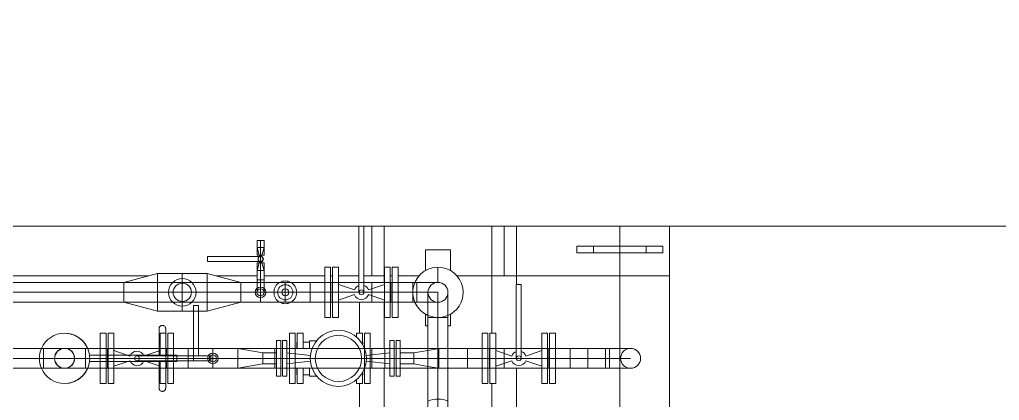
# Model space of a CAD drawing. Header units: inches. Extents: x -1128 to 651, y 96 to 845.
# Drawn here: x -1029.297 to -1026.622, y 733.066 to 734.107 of the extents above; entities that cross this region are included whole.
import ezdxf

# ---------------------------------------------------------------- set-up
doc = ezdxf.new("R2010")
doc.units = ezdxf.units.IN
doc.header["$MEASUREMENT"] = 0
doc.layers.add('Default', color=7, linetype='Continuous')
doc.layers.add('EQUIPMENT LAYOUT-EMBED 1_DWG$0$DwgTemplate', color=7, linetype='Continuous')
doc.layers.add('Layout', color=6, linetype='Continuous', lineweight=18)

# ---------------------------------------------------------------- blocks, each defined once
blk = doc.blocks.new('A$C55974CAD')
at = {"layer": 'Default', "color": 7, "lineweight": 0}
blk.add_point((60.7238, 4.6001), dxfattribs=at)
at = {"layer": 'EQUIPMENT LAYOUT-EMBED 1_DWG$0$DwgTemplate', "color": 7, "lineweight": 0}
for p, q in [((61, 22.4), (61, 0)), ((60.7698, 4.6701), (60.7698, 6.4256)), ((60.8302, 4.6701), (60.8302, 6.4256)), ((60.8, 6.357), (60.8, 4.6763)), ((60.5698, 6.0045), (60.5698, 5.7932)), ((60.6302, 6.0045), (60.6302, 5.7932)), ((60.6, 5.7932), (60.6, 5.9712)), ((60.6, 5.7936), (60.5698, 5.7936)), ((60.5698, 5.7936), (60.6, 5.7936)), ((60.5698, 5.7932), (60.6302, 5.7932)), ((60.5698, 5.7932), (60.5698, 5.6662)), ((60.6302, 5.7932), (60.5698, 5.7932)), ((60.6302, 5.7936), (60.6, 5.7936)), ((60.6, 5.7936), (60.6302, 5.7936)), ((60.6, 5.6662), (60.6, 5.7932)), ((60.6, 5.7932), (60.6, 5.7931)), ((60.6, 5.7931), (60.6, 5.7931)), ((60.6302, 5.7932), (60.6302, 5.6662)), ((60.5238, 5.73), (60.5238, 5.73)), ((60.5238, 5.73), (60.5238, 5.73)), ((60.5238, 5.7299), (60.5238, 5.7299)), ((60.5238, 5.7299), (60.5238, 5.7299)), ((60.6762, 5.73), (60.6762, 5.73)), ((60.6762, 5.73), (60.6762, 5.73)), ((60.6762, 5.7299), (60.6762, 5.7299)), ((60.6762, 5.7299), (60.6762, 5.7299)), ((60.6302, 5.6666), (60.5698, 5.6666)), ((60.5698, 5.6666), (60.6, 5.6666)), ((60.5698, 5.6662), (60.6302, 5.6662)), ((60.5698, 5.6662), (60.5698, 5.6662)), ((60.5698, 5.6662), (60.6, 5.6662)), ((60.5698, 5.6662), (60.5698, 5.6217)), ((60.6, 5.6666), (60.6302, 5.6666)), ((60.6, 5.6662), (60.6, 5.6662)), ((60.6, 5.6042), (60.6, 5.6662)), ((60.6, 5.6662), (60.6302, 5.6662)), ((60.6302, 5.6662), (60.6302, 5.6662)), ((60.6302, 5.6662), (60.6302, 5.6217)), ((60.59, 5.6042), (60.59, 5.6543)), ((60.61, 5.6042), (60.61, 5.6543)), ((60.5238, 5.6217), (60.6, 5.6217)), ((60.5238, 5.6217), (60.5238, 5.6042)), ((60.5238, 5.6042), (60.6, 5.6042)), ((60.5698, 5.6217), (60.5698, 5.6042)), ((60.5698, 5.6042), (60.5698, 5.5982)), ((60.59, 5.5997), (60.59, 5.6042)), ((60.6, 5.6217), (60.6762, 5.6217)), ((60.6, 5.5997), (60.6, 5.6042)), ((60.6, 5.6042), (60.6762, 5.6042)), ((60.61, 5.5997), (60.61, 5.6042)), ((60.6302, 5.6217), (60.6302, 5.6042)), ((60.6302, 5.6042), (60.6302, 5.5982)), ((60.6762, 5.6217), (60.6762, 5.6042)), ((60.6, 5.5982), (60.5238, 5.5982)), ((60.5238, 5.5807), (60.5238, 5.5982)), ((60.6, 5.5807), (60.5238, 5.5807)), ((60.6, 5.5997), (60.5698, 5.5997)), ((60.5704, 5.5982), (60.5698, 5.5997)), ((60.5698, 5.5982), (60.5698, 5.5807)), ((60.5698, 5.5807), (60.5698, 5.444)), ((60.5929, 5.5319), (60.5763, 5.5807)), ((60.59, 5.5403), (60.59, 5.5997)), ((60.6, 5.4219), (60.6, 5.5997)), ((60.6302, 5.5997), (60.6, 5.5997)), ((60.6762, 5.5982), (60.6, 5.5982)), ((60.6762, 5.5807), (60.6, 5.5807)), ((60.6071, 5.5319), (60.6237, 5.5807)), ((60.61, 5.5403), (60.61, 5.5997)), ((60.6296, 5.5982), (60.6302, 5.5997)), ((60.6302, 5.5982), (60.6302, 5.5807)), ((60.6302, 5.5807), (60.6302, 5.444)), ((60.6762, 5.5807), (60.6762, 5.5982)), ((60.7428, 5.4486), (60.7698, 5.5502)), ((60.7698, 5.5502), (60.8, 5.5502)), ((60.8, 5.5502), (60.7698, 5.5502)), ((60.8, 5.5502), (60.8302, 5.5502)), ((60.8302, 5.5502), (60.8, 5.5502)), ((60.8302, 5.5502), (60.8571, 5.4486)), ((60.59, 5.5307), (60.59, 5.5403)), ((60.59, 5.491), (60.59, 5.5307)), ((60.61, 5.5307), (60.61, 5.5403)), ((60.61, 5.491), (60.61, 5.5307)), ((60.5925, 5.4887), (60.5763, 5.441)), ((60.59, 5.4814), (60.59, 5.491)), ((60.5925, 5.287), (60.5925, 5.5108)), ((60.6075, 5.287), (60.6075, 5.5108)), ((60.6075, 5.4887), (60.6237, 5.441)), ((60.61, 5.4814), (60.61, 5.491)), ((60.59, 5.4219), (60.59, 5.4814)), ((60.61, 5.4219), (60.61, 5.4814)), ((60.5238, 5.441), (60.5925, 5.441)), ((60.5238, 5.441), (60.5238, 5.4235)), ((60.5698, 5.444), (60.5698, 5.4235)), ((60.5773, 5.444), (60.59, 5.444)), ((60.6075, 5.441), (60.6762, 5.441)), ((60.61, 5.444), (60.6227, 5.444)), ((60.6302, 5.444), (60.6302, 5.4235)), ((60.6762, 5.441), (60.6762, 5.4235)), ((60.7428, 5.4486), (60.7698, 5.4486)), ((60.7698, 5.4486), (60.7428, 5.4486)), ((60.7428, 5.4486), (60.7428, 5.3736)), ((60.7698, 5.4486), (60.8, 5.4486)), ((60.8302, 5.4486), (60.7698, 5.4486)), ((60.8, 5.4486), (60.8302, 5.4486)), ((60.8302, 5.4486), (60.8571, 5.4486)), ((60.8571, 5.4486), (60.8302, 5.4486)), ((60.8571, 5.4486), (60.8571, 5.3736)), ((60.5238, 5.4235), (60.5925, 5.4235)), ((60.5925, 5.4175), (60.5238, 5.4175)), ((60.5238, 5.4), (60.5238, 5.4175)), ((60.5925, 5.4), (60.5238, 5.4)), ((60.5698, 5.4235), (60.5698, 5.4175)), ((60.5704, 5.4235), (60.5698, 5.4219)), ((60.5698, 5.4219), (60.5925, 5.4219)), ((60.5698, 5.4175), (60.5698, 5.4)), ((60.5698, 5.3555), (60.5698, 5.4)), ((60.59, 5.4175), (60.59, 5.4219)), ((60.59, 5.3899), (60.59, 5.4175)), ((60.6, 5.4175), (60.5925, 5.4175)), ((60.6, 5.4), (60.5925, 5.4)), ((60.6, 5.4175), (60.6, 5.4219)), ((60.6, 5.4175), (60.6, 5.3555)), ((60.6075, 5.4175), (60.6, 5.4175)), ((60.6075, 5.4), (60.6, 5.4)), ((60.6075, 5.4235), (60.6762, 5.4235)), ((60.6075, 5.4219), (60.6302, 5.4219)), ((60.6762, 5.4175), (60.6075, 5.4175)), ((60.6762, 5.4), (60.6075, 5.4)), ((60.61, 5.4175), (60.61, 5.4219)), ((60.61, 5.3899), (60.61, 5.4175)), ((60.6296, 5.4235), (60.6302, 5.4219)), ((60.6302, 5.4235), (60.6302, 5.4175)), ((60.6302, 5.4175), (60.6302, 5.4)), ((60.6302, 5.3555), (60.6302, 5.4)), ((60.6762, 5.4), (60.6762, 5.4175)), ((60.8571, 5.3736), (60.7428, 5.3736)), ((60.7428, 5.3736), (60.7428, 5.34)), ((60.8571, 5.3736), (60.8571, 5.2986)), ((60.5925, 5.3555), (60.5698, 5.3555)), ((60.5698, 5.3555), (60.5698, 5.281)), ((60.5925, 5.3555), (60.5698, 5.3555)), ((60.6075, 5.3555), (60.5925, 5.3555)), ((60.6, 5.3555), (60.5925, 5.3555)), ((60.5925, 5.34), (60.6075, 5.34)), ((60.6, 5.287), (60.6, 5.3555)), ((60.6075, 5.3555), (60.6, 5.3555)), ((60.6302, 5.3555), (60.6075, 5.3555)), ((60.6302, 5.3555), (60.6075, 5.3555)), ((60.6302, 5.34), (60.6075, 5.34)), ((60.6302, 5.3555), (60.6302, 5.281)), ((60.76, 5.34), (60.6302, 5.34)), ((60.7428, 5.34), (60.7428, 5.325)), ((60.76, 5.34), (60.76, 5.325)), ((60.6302, 5.325), (60.6075, 5.325)), ((60.76, 5.325), (60.6302, 5.325)), ((60.7428, 5.325), (60.7428, 5.2986)), ((60.6302, 5.281), (60.5698, 5.281)), ((60.5698, 5.281), (60.5698, 5.206)), ((60.6, 5.287), (60.5925, 5.287)), ((60.6, 5.281), (60.6, 5.287)), ((60.6075, 5.287), (60.6, 5.287)), ((60.6, 5.206), (60.6, 5.281)), ((60.6, 5.281), (60.6, 5.281)), ((60.6, 5.281), (60.6, 5.281)), ((60.6302, 5.281), (60.6302, 5.206)), ((60.7698, 5.2986), (60.7428, 5.2986)), ((60.7698, 5.2986), (60.7428, 5.2986)), ((60.7698, 5.197), (60.7428, 5.2986)), ((60.8302, 5.2986), (60.7698, 5.2986)), ((60.8, 5.2986), (60.7698, 5.2986)), ((60.8302, 5.2986), (60.8, 5.2986)), ((60.8571, 5.2986), (60.8302, 5.2986)), ((60.8571, 5.2986), (60.8302, 5.2986)), ((60.8571, 5.2986), (60.8302, 5.197)), ((60.8932, 5.297), (60.9007, 5.297)), ((60.8932, 5.297), (60.8932, 5.137)), ((60.9007, 5.297), (60.9082, 5.297)), ((60.9082, 5.297), (60.9082, 5.137)), ((60.6302, 5.206), (60.5698, 5.206)), ((60.5698, 5.206), (60.5698, 5.0887)), ((60.6, 5.206), (60.5698, 5.206)), ((60.5833, 5.1298), (60.5698, 5.206)), ((60.6, 5.206), (60.6, 5.1298)), ((60.6302, 5.206), (60.6, 5.206)), ((60.6302, 5.206), (60.6167, 5.1298)), ((60.6302, 5.206), (60.6302, 5.0887)), ((60.8, 5.197), (60.7698, 5.197)), ((60.8302, 5.197), (60.7698, 5.197)), ((60.8302, 5.197), (60.8, 5.197)), ((60.5833, 5.1298), (60.6, 5.1298)), ((60.5833, 5.1298), (60.5833, 5.0887)), ((60.6, 5.1298), (60.5833, 5.1298)), ((60.6, 5.0759), (60.6, 5.1298)), ((60.6, 5.1298), (60.6167, 5.1298)), ((60.6167, 5.1298), (60.6, 5.1298)), ((60.6167, 5.1298), (60.6167, 5.0887)), ((60.8302, 5.137), (60.7698, 5.137)), ((60.8302, 5.1476), (60.8, 5.1476)), ((60.8, 5.137), (60.8302, 5.137)), ((60.8381, 5.1476), (60.8302, 5.1476)), ((60.8302, 5.137), (60.8381, 5.137)), ((60.8381, 5.1476), (60.8381, 5.137)), ((60.8381, 5.1263), (60.8381, 5.1476)), ((60.8889, 5.1476), (60.8381, 5.1476)), ((60.8381, 5.137), (60.8381, 5.137)), ((60.8381, 5.137), (60.8381, 5.137)), ((60.8381, 5.137), (60.8381, 5.1263)), ((60.8381, 5.137), (60.8659, 5.137)), ((60.8659, 5.1476), (60.8659, 5.1263)), ((60.8889, 5.1406), (60.8659, 5.1476)), ((60.8659, 5.137), (60.8889, 5.137)), ((60.8889, 5.1333), (60.8659, 5.1263)), ((60.8889, 5.1263), (60.8889, 5.1476)), ((60.8924, 5.1395), (60.8889, 5.1406)), ((60.8889, 5.137), (60.9125, 5.137)), ((60.8924, 5.1344), (60.8889, 5.1333)), ((60.909, 5.1395), (60.9125, 5.1406)), ((60.909, 5.1344), (60.9125, 5.1333)), ((60.9125, 5.1476), (60.9125, 5.137)), ((60.9569, 5.1476), (60.9125, 5.1476)), ((60.9125, 5.1406), (60.9355, 5.1476)), ((60.9355, 5.137), (60.9125, 5.137)), ((60.9125, 5.137), (60.9125, 5.137)), ((60.9125, 5.137), (60.9125, 5.137)), ((60.9125, 5.137), (60.9125, 5.1263)), ((60.9125, 5.1333), (60.9355, 5.1263)), ((60.9355, 5.137), (60.9355, 5.1476)), ((60.9569, 5.137), (60.9355, 5.137)), ((60.9355, 5.1263), (60.9355, 5.137)), ((60.9569, 5.1476), (60.9569, 5.137)), ((60.9569, 5.137), (60.9569, 5.1263)), ((60.8, 5.1263), (60.8302, 5.1263)), ((60.8302, 5.1263), (60.8381, 5.1263)), ((60.8889, 5.1263), (60.8381, 5.1263)), ((60.9569, 5.1263), (60.9125, 5.1263)), ((60.546, 5.0887), (60.6, 5.0887)), ((60.546, 5.0887), (60.546, 5.0759)), ((60.546, 5.0759), (60.6, 5.0759)), ((60.5698, 5.0937), (60.6302, 5.0937)), ((60.5698, 5.0937), (60.6, 5.0937)), ((60.5698, 5.0887), (60.5698, 5.0759)), ((60.5698, 5.0759), (60.5698, 5.07)), ((60.5698, 5.07), (60.5698, 5.0572)), ((60.6, 5.0937), (60.6302, 5.0937)), ((60.6, 5.0887), (60.654, 5.0887)), ((60.6, 5.07), (60.6, 5.0759)), ((60.6, 5.0759), (60.654, 5.0759)), ((60.6, 4.733), (60.6, 5.07)), ((60.6302, 5.0887), (60.6302, 5.0759)), ((60.6302, 5.0759), (60.6302, 5.07)), ((60.6302, 5.07), (60.6302, 5.0572)), ((60.654, 5.0887), (60.654, 5.0759)), ((60.5238, 5.0493), (60.5698, 5.0493)), ((60.5238, 5.0493), (60.5238, 5.0317)), ((60.5698, 5.0572), (60.5698, 4.981)), ((60.5698, 5.0493), (60.6, 5.0493)), ((60.6, 5.0493), (60.6302, 5.0493)), ((60.6302, 5.0572), (60.6302, 4.981)), ((60.6302, 5.0493), (60.6762, 5.0493)), ((60.6762, 5.0493), (60.6762, 5.0317)), ((60.8302, 5.062), (60.7698, 5.062)), ((60.5238, 5.0317), (60.5698, 5.0317)), ((60.5698, 5.0317), (60.6, 5.0317)), ((60.6, 5.0317), (60.6302, 5.0317)), ((60.6302, 5.0317), (60.6762, 5.0317)), ((60.5698, 4.981), (60.5698, 4.822)), ((60.6302, 4.981), (60.6302, 4.822)), ((60.7698, 4.987), (60.8, 4.987)), ((60.8302, 4.987), (60.7698, 4.987)), ((60.8, 4.987), (60.8302, 4.987)), ((60.7238, 4.9425), (60.7698, 4.9425)), ((60.7238, 4.9425), (60.7238, 4.925)), ((60.7238, 4.925), (60.7698, 4.925)), ((60.7698, 4.9425), (60.8, 4.9425)), ((60.7698, 4.925), (60.8, 4.925)), ((60.8, 4.9425), (60.8302, 4.9425)), ((60.8, 4.925), (60.8302, 4.925)), ((60.8302, 4.9425), (60.8762, 4.9425)), ((60.8302, 4.925), (60.8762, 4.925)), ((60.8762, 4.9425), (60.8762, 4.925)), ((60.7698, 4.919), (60.7238, 4.919)), ((60.7238, 4.9015), (60.7238, 4.919)), ((60.7698, 4.9015), (60.7238, 4.9015)), ((60.8, 4.9205), (60.7698, 4.9205)), ((60.7704, 4.919), (60.7698, 4.9205)), ((60.8, 4.919), (60.7698, 4.919)), ((60.8, 4.9015), (60.7698, 4.9015)), ((60.7929, 4.8527), (60.7763, 4.9015)), ((60.8302, 4.9205), (60.8, 4.9205)), ((60.8302, 4.919), (60.8, 4.919)), ((60.8302, 4.9015), (60.8, 4.9015)), ((60.8071, 4.8527), (60.8237, 4.9015)), ((60.8296, 4.919), (60.8302, 4.9205)), ((60.8762, 4.919), (60.8302, 4.919)), ((60.8762, 4.9015), (60.8302, 4.9015)), ((60.8762, 4.9015), (60.8762, 4.919)), ((60.8, 4.8391), (60.8302, 4.8391)), ((60.8302, 4.8391), (61, 4.8391)), ((61, 4.8316), (61, 4.8391)), ((60.5677, 4.8228), (60.5238, 4.8228)), ((60.5238, 4.8053), (60.5238, 4.8228)), ((60.5698, 4.8053), (60.5238, 4.8053)), ((60.6, 4.8228), (60.5677, 4.8228)), ((60.5698, 4.822), (60.5698, 4.7458)), ((60.6, 4.8053), (60.5698, 4.8053)), ((60.6323, 4.8228), (60.6, 4.8228)), ((60.6302, 4.8053), (60.6, 4.8053)), ((60.6302, 4.822), (60.6302, 4.7458)), ((60.6762, 4.8053), (60.6302, 4.8053)), ((60.6762, 4.8228), (60.6323, 4.8228)), ((60.6762, 4.8053), (60.6762, 4.8228)), ((60.7929, 4.8106), (60.7763, 4.7618)), ((60.8, 4.8241), (60.8302, 4.8241)), ((60.8071, 4.8106), (60.8237, 4.7618)), ((60.8302, 4.8241), (61, 4.8241)), ((61, 4.8241), (61, 4.8316)), ((60.5698, 4.7609), (60.6302, 4.7609)), ((60.6, 4.7609), (60.5698, 4.7609)), ((60.5698, 4.7458), (60.5698, 4.733)), ((60.6302, 4.7609), (60.6, 4.7609)), ((60.6302, 4.7458), (60.6302, 4.733)), ((60.7238, 4.7618), (60.7698, 4.7618)), ((60.7238, 4.7618), (60.7238, 4.7443)), ((60.7238, 4.7443), (60.7698, 4.7443)), ((60.7698, 4.7618), (60.8, 4.7618)), ((60.7698, 4.7443), (60.8, 4.7443)), ((60.7704, 4.7443), (60.7698, 4.7427)), ((60.8, 4.7618), (60.8302, 4.7618)), ((60.8, 4.7443), (60.8302, 4.7443)), ((60.8296, 4.7443), (60.8302, 4.7427)), ((60.8302, 4.7618), (60.8762, 4.7618)), ((60.8302, 4.7443), (60.8762, 4.7443)), ((60.8762, 4.7618), (60.8762, 4.7443)), ((60.6, 4.727), (60.546, 4.727)), ((60.546, 4.7143), (60.546, 4.727)), ((60.6, 4.7143), (60.546, 4.7143)), ((60.5698, 4.733), (60.5698, 4.727)), ((60.5698, 4.727), (60.5698, 4.7143)), ((60.5698, 4.7143), (60.5698, 4.6303)), ((60.5833, 4.6732), (60.5833, 4.7143)), ((60.6, 4.727), (60.6, 4.733)), ((60.6, 4.727), (60.6, 4.6732)), ((60.654, 4.727), (60.6, 4.727)), ((60.654, 4.7143), (60.6, 4.7143)), ((60.6167, 4.6732), (60.6167, 4.7143)), ((60.6302, 4.733), (60.6302, 4.727)), ((60.6302, 4.727), (60.6302, 4.7143)), ((60.6302, 4.7143), (60.6302, 4.6303)), ((60.654, 4.7143), (60.654, 4.727)), ((60.7698, 4.7383), (60.7238, 4.7383)), ((60.7238, 4.7208), (60.7238, 4.7383)), ((60.7698, 4.7208), (60.7238, 4.7208)), ((60.7698, 4.7427), (60.8302, 4.7427)), ((60.8, 4.7383), (60.7698, 4.7383)), ((60.8, 4.7208), (60.7698, 4.7208)), ((60.8302, 4.7383), (60.8, 4.7383)), ((60.8302, 4.7208), (60.8, 4.7208)), ((60.8762, 4.7383), (60.8302, 4.7383)), ((60.8762, 4.7208), (60.8302, 4.7208)), ((60.8762, 4.7208), (60.8762, 4.7383)), ((60.5757, 4.6303), (60.5833, 4.6732)), ((60.6, 4.6732), (60.5833, 4.6732)), ((60.5833, 4.6732), (60.6, 4.6732)), ((60.6167, 4.6732), (60.6, 4.6732)), ((60.6, 4.6303), (60.6, 4.6732)), ((60.6, 4.6732), (60.6167, 4.6732)), ((60.6167, 4.6732), (60.6243, 4.6303)), ((60.7698, 4.6763), (60.8, 4.6763)), ((60.8, 4.6763), (60.7698, 4.6763)), ((60.7698, 4.6636), (60.7698, 4.6701)), ((60.7698, 4.6636), (60.8, 4.6636)), ((60.7698, 4.6636), (60.7698, 4.6636)), ((60.8302, 4.6636), (60.7698, 4.6636)), ((60.7698, 4.6001), (60.7698, 4.6636)), ((60.8, 4.6763), (60.8, 4.6636)), ((60.8, 4.6763), (60.8302, 4.6763)), ((60.8302, 4.6763), (60.8, 4.6763)), ((60.8, 4.6636), (60.8302, 4.6636)), ((60.8, 4.6636), (60.8, 4.6636)), ((60.8, 4.6636), (60.8, 4.6001)), ((60.8302, 4.6636), (60.8302, 4.6701)), ((60.8302, 4.6636), (60.8302, 4.6636)), ((60.8302, 4.6001), (60.8302, 4.6636)), ((60.7238, 4.6303), (59.9762, 4.6303)), ((60.5698, 4.597), (60.5757, 4.6303)), ((60.5698, 4.6303), (60.5698, 4.597)), ((60.6, 4.597), (60.6, 4.6303)), ((60.6243, 4.6303), (60.6302, 4.597)), ((60.6302, 4.6303), (60.6302, 4.597)), ((60.7238, 4.6303), (60.7238, 4.5699)), ((60.7238, 4.6303), (60.8, 4.6303)), ((60.7238, 4.6001), (60.7238, 4.6303)), ((59.9762, 4.6001), (60.7238, 4.6001)), ((60.6, 4.597), (60.5698, 4.597)), ((60.5698, 4.597), (60.5698, 4.5699)), ((60.5698, 4.597), (60.6, 4.597)), ((60.6, 4.5699), (60.6, 4.597)), ((60.6302, 4.597), (60.6, 4.597)), ((60.6, 4.597), (60.6302, 4.597)), ((60.6302, 4.597), (60.6302, 4.5699)), ((60.7238, 4.6001), (60.7238, 4.6001)), ((60.7238, 4.6001), (60.7238, 4.6001)), ((60.7238, 4.6001), (60.8, 4.6001)), ((60.7238, 4.5699), (60.7238, 4.6001)), ((60.7238, 4.5699), (59.9762, 4.5699)), ((60.5698, 4.5699), (60.5698, 4.5109)), ((60.6, 4.5109), (60.6, 4.5699)), ((60.6302, 4.5699), (60.6302, 4.5109)), ((60.8, 4.5699), (60.7238, 4.5699)), ((60.6, 4.5109), (60.5698, 4.5109)), ((60.5698, 4.5109), (60.6, 4.5109)), ((60.5698, 4.5109), (60.5698, 4.4664)), ((60.6302, 4.5109), (60.6, 4.5109)), ((60.6, 4.4489), (60.6, 4.5109)), ((60.6, 4.5109), (60.6302, 4.5109)), ((60.6302, 4.5109), (60.6302, 4.4664)), ((60.5238, 4.4664), (60.6, 4.4664)), ((60.5238, 4.4664), (60.5238, 4.4489)), ((60.5238, 4.4489), (60.6, 4.4489)), ((60.5698, 4.4664), (60.5698, 4.4489)), ((60.5698, 4.4489), (60.5698, 4.4429)), ((60.6, 4.4664), (60.6762, 4.4664)), ((60.6, 4.4444), (60.6, 4.4489)), ((60.6, 4.4489), (60.6762, 4.4489)), ((60.6302, 4.4664), (60.6302, 4.4489)), ((60.6302, 4.4489), (60.6302, 4.4429)), ((60.6762, 4.4664), (60.6762, 4.4489)), ((60.6, 4.4429), (60.5238, 4.4429)), ((60.5238, 4.4254), (60.5238, 4.4429)), ((60.6, 4.4254), (60.5238, 4.4254)), ((60.6, 4.4444), (60.5698, 4.4444)), ((60.5704, 4.4429), (60.5698, 4.4444)), ((60.5698, 4.4429), (60.5698, 4.4254)), ((60.5698, 4.4254), (60.5698, 4.2857)), ((60.5929, 4.3766), (60.5763, 4.4254)), ((60.6, 4.2666), (60.6, 4.4444)), ((60.6302, 4.4444), (60.6, 4.4444)), ((60.6762, 4.4429), (60.6, 4.4429)), ((60.6762, 4.4254), (60.6, 4.4254)), ((60.6071, 4.3766), (60.6237, 4.4254)), ((60.6296, 4.4429), (60.6302, 4.4444)), ((60.6302, 4.4429), (60.6302, 4.4254)), ((60.6302, 4.4254), (60.6302, 4.363)), ((60.6762, 4.4254), (60.6762, 4.4429)), ((60.8238, 4.363), (60.6, 4.363)), ((60.6302, 4.363), (60.6302, 4.348)), ((60.8238, 4.363), (60.8238, 4.3555)), ((60.5929, 4.3345), (60.5763, 4.2857)), ((60.8238, 4.348), (60.6, 4.348)), ((60.6071, 4.3345), (60.6237, 4.2857)), ((60.6302, 4.348), (60.6302, 4.2857)), ((60.8238, 4.3555), (60.8238, 4.348)), ((60.5238, 4.2857), (60.6, 4.2857)), ((60.5238, 4.2857), (60.5238, 4.2682)), ((60.5698, 4.2857), (60.5698, 4.2682)), ((60.6, 4.2857), (60.6762, 4.2857)), ((60.6302, 4.2857), (60.6302, 4.2682)), ((60.6762, 4.2857), (60.6762, 4.2682)), ((60.5238, 4.2682), (60.6, 4.2682)), ((60.6, 4.2622), (60.5238, 4.2622)), ((60.5238, 4.2447), (60.5238, 4.2622)), ((60.6, 4.2447), (60.5238, 4.2447)), ((60.5704, 4.2682), (60.5698, 4.2666)), ((60.5698, 4.2682), (60.5698, 4.2622)), ((60.5698, 4.2666), (60.6302, 4.2666)), ((60.5698, 4.2622), (60.5698, 4.2447)), ((60.5698, 4.2002), (60.5698, 4.2447)), ((60.6, 4.2682), (60.6762, 4.2682)), ((60.6, 4.2622), (60.6, 4.2666)), ((60.6, 4.2622), (60.6, 4.2002)), ((60.6762, 4.2622), (60.6, 4.2622)), ((60.6762, 4.2447), (60.6, 4.2447)), ((60.6296, 4.2682), (60.6302, 4.2666)), ((60.6302, 4.2682), (60.6302, 4.2622)), ((60.6302, 4.2622), (60.6302, 4.2447)), ((60.6302, 4.2002), (60.6302, 4.2447)), ((60.6762, 4.2447), (60.6762, 4.2622)), ((60.6302, 4.2002), (60.5698, 4.2002)), ((60.5698, 4.2002), (60.5698, 4.0936)), ((60.6, 4.2002), (60.5698, 4.2002)), ((60.6, 4.0936), (60.6, 4.2002)), ((60.6302, 4.2002), (60.6, 4.2002)), ((60.6302, 4.2002), (60.6302, 4.0936)), ((60.6302, 4.0936), (60.5698, 4.0936)), ((60.5698, 4.0936), (60.6302, 4.0936)), ((60.5698, 4.0174), (60.5698, 4.0936)), ((60.6, 4.0936), (60.6, 4.0936)), ((60.6, 4.0936), (60.6, 4.0936)), ((60.6, 4.0174), (60.6, 4.0936)), ((60.6302, 4.0936), (60.6302, 4.0174)), ((60.6302, 4.0809), (60.5698, 4.0809)), ((60.6302, 4.0809), (60.5698, 4.0809))]:
    blk.add_line(p, q, dxfattribs=at)
at = {"layer": 'EQUIPMENT LAYOUT-EMBED 1_DWG$0$DwgTemplate', "color": 1, "lineweight": 0}
for p, q in [((61, 8.2), (61, 4.8391)), ((60.85, 6.2949), (60.85, 5.4755)), ((60.85, 5.2716), (60.85, 5.1476)), ((60.85, 5.1263), (60.85, 4.9425)), ((60.85, 4.925), (60.85, 4.919)), ((60.85, 4.9015), (60.85, 4.8391)), ((60.5238, 4.8376), (60.4308, 4.8376)), ((60.7698, 4.8376), (60.6762, 4.8376)), ((60.85, 4.8241), (60.85, 4.7618)), ((61, 4.8241), (61, 3.9)), ((61, 4.8241), (61, 4.7626)), ((60.5698, 4.7626), (60.4308, 4.7626)), ((60.7698, 4.7626), (60.6302, 4.7626)), ((61, 4.7626), (60.8302, 4.7626)), ((60.85, 4.7443), (60.85, 4.7383)), ((60.85, 4.7208), (60.85, 4.6576)), ((60.6986, 4.6303), (60.6986, 4.6376)), ((60.7337, 4.6376), (60.6986, 4.6376)), ((60.9289, 4.6376), (60.8663, 4.6376)), ((60.9289, 4.6376), (60.9289, 4.5626)), ((60.6986, 4.5626), (60.6986, 4.5699)), ((60.7337, 4.5626), (60.6986, 4.5626)), ((60.85, 4.5426), (60.85, 3.9)), ((60.9289, 4.5626), (60.8663, 4.5626)), ((60.5238, 4.4376), (60.1414, 4.4376)), ((61, 4.4376), (60.6762, 4.4376)), ((61, 4.4376), (61, 4.3626)), ((60.5698, 4.3626), (60.0681, 4.3626)), ((61, 4.3626), (60.8238, 4.3626)), ((60.3196, 4.05), (60.5698, 4.05)), ((60.5698, 4.05), (60.6302, 4.05)), ((60.6302, 4.05), (60.9196, 4.05)), ((60.9196, 4.05), (60.9396, 4.05)), ((60.9396, 4.05), (61, 4.05)), ((61, 4.05), (61, 3.9)), ((61, 3.9), (59.6, 3.9)), ((61, 3.9), (60.85, 3.9))]:
    blk.add_line(p, q, dxfattribs=at)
at = {"layer": 'EQUIPMENT LAYOUT-EMBED 1_DWG$0$DwgTemplate', "color": 5, "lineweight": 0}
for p, q in [((60.6, 5.07), (60.546, 5.07)), ((60.546, 5.0572), (60.546, 5.07)), ((60.654, 5.07), (60.6, 5.07)), ((60.654, 5.0572), (60.654, 5.07)), ((60.6, 5.0572), (60.546, 5.0572)), ((60.591, 4.986), (60.5835, 5.0572)), ((60.654, 5.0572), (60.6, 5.0572)), ((60.609, 4.986), (60.6165, 5.0572)), ((60.5698, 5.0258), (60.5238, 5.0258)), ((60.5238, 5.0083), (60.5238, 5.0258)), ((60.5698, 5.0273), (60.5505, 5.0273)), ((60.5505, 5.0258), (60.5505, 5.0273)), ((60.6495, 5.0273), (60.6302, 5.0273)), ((60.6762, 5.0258), (60.6302, 5.0258)), ((60.6495, 5.0258), (60.6495, 5.0273)), ((60.6762, 5.0083), (60.6762, 5.0258)), ((60.5698, 5.0083), (60.5238, 5.0083)), ((60.5465, 4.9675), (60.5465, 4.9888)), ((60.5465, 4.9888), (60.5698, 4.9888)), ((60.5505, 4.9888), (60.5505, 5.0083)), ((60.6762, 5.0083), (60.6302, 5.0083)), ((60.6302, 4.9888), (60.6535, 4.9888)), ((60.6495, 4.9888), (60.6495, 5.0083)), ((60.6535, 4.9675), (60.6535, 4.9888)), ((60.5238, 4.8463), (60.5353, 4.8463)), ((60.5238, 4.8463), (60.5238, 4.8288)), ((60.6647, 4.8463), (60.6762, 4.8463)), ((60.6762, 4.8463), (60.6762, 4.8288)), ((60.5238, 4.8288), (60.5559, 4.8288)), ((60.5505, 4.8273), (60.5505, 4.8288)), ((60.5585, 4.8273), (60.5505, 4.8273)), ((60.591, 4.817), (60.5835, 4.7458)), ((60.609, 4.817), (60.6165, 4.7458)), ((60.6495, 4.8273), (60.6415, 4.8273)), ((60.6441, 4.8288), (60.6762, 4.8288)), ((60.6495, 4.8273), (60.6495, 4.8288)), ((60.546, 4.7458), (60.6, 4.7458)), ((60.546, 4.7458), (60.546, 4.733)), ((60.6, 4.7458), (60.654, 4.7458)), ((60.654, 4.7458), (60.654, 4.733)), ((60.546, 4.733), (60.6, 4.733)), ((60.6, 4.733), (60.654, 4.733)), ((60.9196, 4.18), (60.9196, 4.13)), ((60.9196, 4.18), (60.9196, 4.13)), ((60.9396, 4.18), (60.9196, 4.18)), ((60.9196, 4.18), (60.9396, 4.18)), ((60.9396, 4.13), (60.9396, 4.18)), ((60.9396, 4.18), (60.9396, 4.13)), ((60.9196, 4.13), (60.9396, 4.13)), ((60.9396, 4.13), (60.9196, 4.13)), ((60.9196, 3.97), (60.9196, 4.13)), ((60.9196, 4.13), (60.9196, 3.97)), ((60.9396, 4.13), (60.9196, 4.13)), ((60.9396, 4.13), (60.9396, 3.97)), ((60.9396, 4.13), (60.9396, 3.97)), ((60.9396, 3.97), (60.9196, 3.97)), ((60.9196, 3.97), (60.9396, 3.97)), ((60.9196, 3.97), (60.9196, 3.92)), ((60.9196, 3.92), (60.9196, 3.97)), ((60.9396, 3.97), (60.9196, 3.97)), ((60.9396, 3.92), (60.9396, 3.97)), ((60.9396, 3.92), (60.9396, 3.97)), ((60.9196, 3.92), (60.9396, 3.92)), ((60.9396, 3.92), (60.9196, 3.92))]:
    blk.add_line(p, q, dxfattribs=at)
at = {"layer": 'EQUIPMENT LAYOUT-EMBED 1_DWG$0$DwgTemplate', "color": 9, "lineweight": 0}
for p, q in [((61, 4.8391), (61, 4.8376)), ((60.6302, 4.8001), (60.5698, 4.8001)), ((60.8302, 4.8001), (60.7698, 4.8001)), ((61, 4.8001), (60.85, 4.8001)), ((60.8762, 4.6001), (60.8302, 4.6001)), ((60.6302, 4.4001), (60.5698, 4.4001)), ((61, 4.4001), (60.85, 4.4001))]:
    blk.add_line(p, q, dxfattribs=at)
at = {"layer": 'EQUIPMENT LAYOUT-EMBED 1_DWG$0$DwgTemplate', "color": 3, "lineweight": 0}
blk.add_line((60.6302, 4.1469), (60.5698, 4.1469), dxfattribs=at)
at = {"layer": 'EQUIPMENT LAYOUT-EMBED 1_DWG$0$DwgTemplate', "color": 7, "lineweight": 0}
for centre, radius in [((60.6, 5.7301), 0.0302), ((60.6, 5.73), 0.0302), ((60.6, 5.7299), 0.0302), ((60.6, 5.7298), 0.0302), ((60.6, 5.7297), 0.0302), ((60.6, 5.5108), 0.0075), ((60.8, 5.3736), 0.0278), ((60.6, 5.281), 0.016), ((60.6, 5.281), 0.0107), ((60.8, 5.137), 0.016), ((60.8, 5.137), 0.0107), ((60.9007, 5.137), 0.0075), ((60.8, 5.062), 0.023), ((60.8, 5.062), 0.0107), ((60.8, 4.8316), 0.0075), ((60.6, 4.3555), 0.0075)]:
    blk.add_circle(centre, radius, dxfattribs=at)
at = {"layer": 'EQUIPMENT LAYOUT-EMBED 1_DWG$0$DwgTemplate', "color": 5, "lineweight": 0}
for radius in [0.085, 0.07]:
    blk.add_circle((60.6, 4.9015), radius, dxfattribs=at)
at = {"layer": 'EQUIPMENT LAYOUT-EMBED 1_DWG$0$DwgTemplate', "color": 7, "lineweight": 0}
for centre, radius, start, end in [((60.6, 5.73), 0.0762, 113.318, 180), ((60.6, 5.73), 0.0762, 113.318, 180.0489), ((60.6, 5.73), 0.0762, 113.318, 180.0018), ((60.6, 5.73), 0.0762, 113.318, 180), ((60.6, 5.7299), 0.0762, 113.318, 180), ((60.6, 5.7299), 0.0762, 113.318, 180.0018), ((60.6, 5.7299), 0.0762, 113.318, 180), ((60.6, 5.7299), 0.0762, 113.318, 246.682), ((60.6, 5.73), 0.0762, 66.682, 113.318), ((60.6, 5.73), 0.0762, 66.682, 113.318), ((60.6, 5.73), 0.0762, 66.682, 113.318), ((60.6, 5.73), 0.0762, 66.682, 113.318), ((60.6, 5.7299), 0.0762, 66.682, 113.318), ((60.6, 5.7299), 0.0762, 66.682, 113.318), ((60.6, 5.7299), 0.0762, 66.682, 113.318), ((60.6, 5.7299), 0.0762, 66.682, 113.318), ((60.6, 5.73), 0.0762, 0, 66.682), ((60.6, 5.73), 0.0762, 359.9511, 66.682), ((60.6, 5.73), 0.0762, 359.9982, 66.682), ((60.6, 5.73), 0.0762, 0, 66.682), ((60.6, 5.7299), 0.0762, 0, 66.682), ((60.6, 5.7299), 0.0762, 359.9982, 66.682), ((60.6, 5.7299), 0.0762, 0, 66.682), ((60.6, 5.7299), 0.0762, 293.318, 66.682), ((60.6, 5.7299), 0.0302, 0, 180), ((60.6, 5.7298), 0.0302, 0, 180), ((60.6, 5.73), 0.0762, 180.0018, 270), ((60.6, 5.7299), 0.0762, 180.0018, 270), ((60.6, 5.7298), 0.0302, 180.205, 359.795), ((60.6, 5.73), 0.0762, 270, 359.9982), ((60.6, 5.7299), 0.0762, 270, 359.9982), ((60.6, 5.7299), 0.0762, 246.682, 270), ((60.6, 5.7299), 0.0762, 270, 293.318), ((60.6, 5.5108), 0.0222, 108.7413, 250.2779), ((60.6, 5.5108), 0.0222, 289.7221, 71.2587), ((60.8, 5.3736), 0.0417, 136.3013, 223.6987), ((60.8, 5.3736), 0.0417, 90, 136.3013), ((60.8, 5.3736), 0.0417, 43.6987, 90), ((60.8, 5.3736), 0.0417, 316.3013, 43.6987), ((60.8, 5.3736), 0.0417, 223.6987, 316.3013), ((60.9007, 5.137), 0.0087, 149.5553, 162.9561), ((60.9007, 5.137), 0.0087, 197.0439, 270), ((60.9007, 5.137), 0.0087, 270, 342.9561), ((60.9007, 5.137), 0.0087, 17.0439, 30.4447), ((60.8, 5.062), 0.0345, 151.0177, 208.9823), ((60.8, 5.062), 0.0345, 90, 151.0177), ((60.8, 5.062), 0.0345, 28.9823, 90), ((60.8, 5.062), 0.0345, 331.0177, 28.9823), ((60.8, 5.062), 0.0345, 208.9823, 331.0177), ((60.8, 4.8316), 0.0222, 108.7413, 251.2587), ((60.8, 4.8316), 0.0222, 19.7221, 71.2587), ((60.8, 4.8316), 0.0222, 288.7413, 340.2779), ((60.8, 4.6001), 0.0762, 270, 156.682), ((60.4006, 4.6001), 0.0762, 336.682, 23.318), ((60.8, 4.6001), 0.0762, 156.682, 203.318), ((60.8, 4.6001), 0.0302, 90, 270), ((60.8, 4.6001), 0.0302, 0, 90), ((60.8, 4.6001), 0.0302, 270, 90), ((60.8, 4.6001), 0.0302, 270, 0), ((60.8, 4.6001), 0.0762, 203.318, 270), ((60.6, 4.3555), 0.0222, 108.7413, 251.2587), ((60.6, 4.3555), 0.0222, 19.7221, 71.2587), ((60.6, 4.3555), 0.0222, 288.7413, 340.2779), ((60.6, 4.0174), 0.0302, 0, 180), ((60.6, 4.0174), 0.0302, 180, 0), ((60.6, 4.0174), 0.0302, 180, 270), ((60.6, 4.0174), 0.0302, 270, 0)]:
    blk.add_arc(centre, radius, start, end, dxfattribs=at)
blk.add_ellipse((60.6, 5.3899), major_axis=(0.01, 0), ratio=0.000788, start_param=3.141593, end_param=6.283185, dxfattribs=at)
for points in [[(60.5, 5.434), (60.5, 5.4351), (60.5002, 5.4362), (60.5005, 5.4372)], [(60.5003, 5.4314), (60.5001, 5.4322), (60.5, 5.4331), (60.5, 5.434)], [(60.5016, 5.4285), (60.501, 5.4294), (60.5006, 5.4304), (60.5003, 5.4314)], [(60.5005, 5.4372), (60.5009, 5.4382), (60.5014, 5.4391), (60.502, 5.44)], [(60.5038, 5.4261), (60.5029, 5.4268), (60.5022, 5.4276), (60.5016, 5.4285)], [(60.502, 5.44), (60.5027, 5.4408), (60.5035, 5.4416), (60.5043, 5.4422)], [(60.5061, 5.4247), (60.5053, 5.4251), (60.5045, 5.4256), (60.5038, 5.4261)], [(60.5043, 5.4422), (60.5052, 5.4428), (60.5062, 5.4433), (60.5072, 5.4436)], [(60.5072, 5.4436), (60.5077, 5.4437), (60.5082, 5.4438), (60.5087, 5.4439)], [(60.5087, 5.4439), (60.5088, 5.4439), (60.5089, 5.4439), (60.509, 5.4439)], [(60.509, 5.4439), (60.509, 5.4439), (60.5091, 5.4439), (60.5092, 5.4439)], [(60.5092, 5.4439), (60.5093, 5.4439), (60.5093, 5.4439), (60.5094, 5.4439)], [(60.5094, 5.4439), (60.5095, 5.4439), (60.5095, 5.4439), (60.5096, 5.4439)], [(60.5096, 5.4439), (60.5096, 5.4439), (60.5097, 5.4439), (60.5097, 5.4439)], [(60.5097, 5.4439), (60.5098, 5.4439), (60.5099, 5.4439), (60.5099, 5.4439)], [(60.5099, 5.4439), (60.5101, 5.444), (60.5102, 5.444), (60.5104, 5.444)], [(60.5104, 5.444), (60.5109, 5.444), (60.5119, 5.444), (60.5133, 5.444)], [(60.5133, 5.444), (60.516, 5.444), (60.5205, 5.444), (60.5263, 5.444)], [(60.5263, 5.444), (60.5318, 5.444), (60.5386, 5.444), (60.5463, 5.444)], [(60.5463, 5.444), (60.554, 5.444), (60.5627, 5.444), (60.5718, 5.444)], [(60.5718, 5.444), (60.5736, 5.444), (60.5755, 5.444), (60.5773, 5.444)], [(60.6227, 5.444), (60.6246, 5.444), (60.6265, 5.444), (60.6284, 5.444)], [(60.6284, 5.444), (60.6375, 5.444), (60.6462, 5.444), (60.6538, 5.444)], [(60.6538, 5.444), (60.6615, 5.444), (60.6683, 5.444), (60.6738, 5.444)], [(60.6738, 5.444), (60.6793, 5.444), (60.6835, 5.444), (60.6863, 5.444)], [(60.6863, 5.444), (60.6876, 5.444), (60.6886, 5.444), (60.6893, 5.444)], [(60.6893, 5.444), (60.6896, 5.444), (60.6898, 5.444), (60.69, 5.4439)], [(60.69, 5.4439), (60.6901, 5.4439), (60.6902, 5.4439), (60.6904, 5.4439)], [(60.6904, 5.4439), (60.6904, 5.4439), (60.6905, 5.4439), (60.6905, 5.4439)], [(60.6905, 5.4439), (60.6906, 5.4439), (60.6907, 5.4439), (60.6908, 5.4439)], [(60.6908, 5.4439), (60.6909, 5.4439), (60.691, 5.4439), (60.6911, 5.4439)], [(60.6911, 5.4439), (60.6913, 5.4439), (60.6914, 5.4439), (60.6915, 5.4438)], [(60.6915, 5.4438), (60.6917, 5.4438), (60.6919, 5.4438), (60.6922, 5.4437)], [(60.6922, 5.4437), (60.6926, 5.4436), (60.693, 5.4435), (60.6934, 5.4433)], [(60.6958, 5.4258), (60.695, 5.4252), (60.694, 5.4247), (60.693, 5.4244)], [(60.6934, 5.4433), (60.6942, 5.4431), (60.695, 5.4427), (60.6957, 5.4422)], [(60.6957, 5.4422), (60.6965, 5.4416), (60.6973, 5.4409), (60.6979, 5.44)], [(60.6981, 5.4281), (60.6975, 5.4272), (60.6967, 5.4265), (60.6958, 5.4258)], [(60.6979, 5.44), (60.6986, 5.4392), (60.6991, 5.4382), (60.6994, 5.4372)], [(60.6995, 5.4309), (60.6992, 5.4299), (60.6987, 5.4289), (60.6981, 5.4281)], [(60.6994, 5.4372), (60.6998, 5.4362), (60.7, 5.4351), (60.7, 5.4341)], [(60.7, 5.4341), (60.7, 5.433), (60.6998, 5.4319), (60.6995, 5.4309)], [(60.5076, 5.4242), (60.5071, 5.4244), (60.5066, 5.4245), (60.5061, 5.4247)], [(60.5084, 5.4241), (60.5081, 5.4241), (60.5079, 5.4242), (60.5076, 5.4242)], [(60.5088, 5.424), (60.5086, 5.424), (60.5085, 5.4241), (60.5084, 5.4241)], [(60.5091, 5.424), (60.509, 5.424), (60.5089, 5.424), (60.5088, 5.424)], [(60.5093, 5.424), (60.5092, 5.424), (60.5092, 5.424), (60.5091, 5.424)], [(60.5095, 5.424), (60.5094, 5.424), (60.5094, 5.424), (60.5093, 5.424)], [(60.5098, 5.424), (60.5097, 5.424), (60.5096, 5.424), (60.5095, 5.424)], [(60.5101, 5.4239), (60.51, 5.4239), (60.5099, 5.4239), (60.5098, 5.424)], [(60.5109, 5.4239), (60.5106, 5.4239), (60.5103, 5.4239), (60.5101, 5.4239)], [(60.5142, 5.4239), (60.5128, 5.4239), (60.5117, 5.4239), (60.5109, 5.4239)], [(60.5238, 5.4239), (60.5197, 5.4239), (60.5165, 5.4239), (60.5142, 5.4239)], [(60.5271, 5.4239), (60.526, 5.4239), (60.5249, 5.4239), (60.5238, 5.4239)], [(60.5475, 5.4239), (60.5397, 5.4239), (60.5328, 5.4239), (60.5271, 5.4239)], [(60.5731, 5.4239), (60.564, 5.4239), (60.5552, 5.4239), (60.5475, 5.4239)], [(60.6015, 5.4239), (60.592, 5.4239), (60.5823, 5.4239), (60.5731, 5.4239)], [(60.6298, 5.4239), (60.6207, 5.4239), (60.6111, 5.4239), (60.6015, 5.4239)], [(60.655, 5.4239), (60.6474, 5.4239), (60.6388, 5.4239), (60.6298, 5.4239)], [(60.6746, 5.4239), (60.6693, 5.4239), (60.6626, 5.4239), (60.655, 5.4239)], [(60.6762, 5.4239), (60.6757, 5.4239), (60.6752, 5.4239), (60.6746, 5.4239)], [(60.6873, 5.4239), (60.6849, 5.4239), (60.6812, 5.4239), (60.6762, 5.4239)], [(60.6897, 5.4239), (60.6892, 5.4239), (60.6884, 5.4239), (60.6873, 5.4239)], [(60.6901, 5.4239), (60.69, 5.4239), (60.6899, 5.4239), (60.6897, 5.4239)], [(60.6903, 5.424), (60.6902, 5.4239), (60.6902, 5.4239), (60.6901, 5.4239)], [(60.6904, 5.424), (60.6904, 5.424), (60.6903, 5.424), (60.6903, 5.424)], [(60.6906, 5.424), (60.6905, 5.424), (60.6905, 5.424), (60.6904, 5.424)], [(60.6909, 5.424), (60.6908, 5.424), (60.6907, 5.424), (60.6906, 5.424)], [(60.6911, 5.424), (60.691, 5.424), (60.691, 5.424), (60.6909, 5.424)], [(60.6915, 5.4241), (60.6914, 5.424), (60.6913, 5.424), (60.6911, 5.424)], [(60.693, 5.4244), (60.6925, 5.4243), (60.692, 5.4241), (60.6915, 5.4241)]]:
    blk.add_open_spline(points, degree=3, dxfattribs=at)

msp = doc.modelspace()

# ---------------------------------------------------------------- linework, layer by layer
at = {"layer": 'Layout'}
msp.add_arc((-1030.3208, 731.8461), 10.83, 0, 86.22389, dxfattribs=at)

# ---------------------------------------------------------------- block references
at = {"layer": 'Layout', "xscale": 0.9025, "yscale": 0.9025, "zscale": 0.9025, "rotation": 90}
msp.add_blockref('A$C55974CAD', (-1024.0033, 678.4893), dxfattribs=at)

doc.saveas('drawing.dxf')
